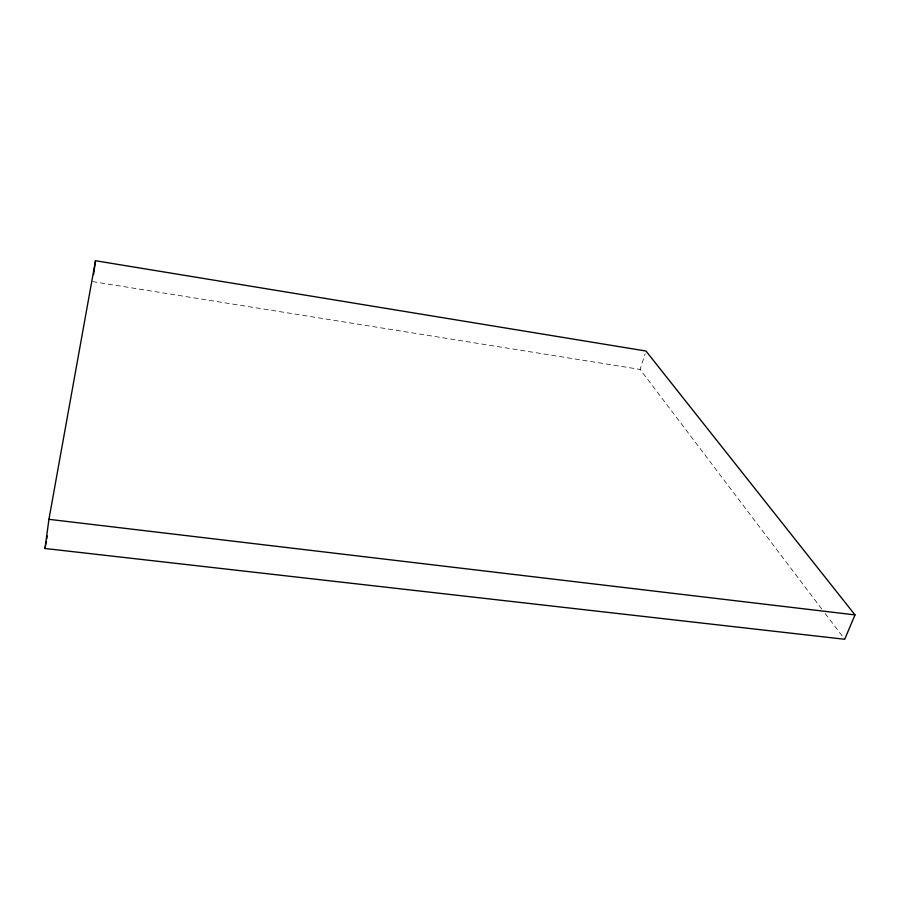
<?xml version="1.0" encoding="UTF-8"?>
<svg xmlns="http://www.w3.org/2000/svg" width="900" height="900" viewBox="0 0 900 900"><rect width="100%" height="100%" fill="white"/><g stroke="black" fill="none" stroke-linecap="round" stroke-linejoin="round"><path stroke-width="0.67" stroke-dasharray="4.5 3.38" d="M821.79 609.041L640.114 369.416L645.143 353.666M92.599 281.61L640.114 369.416M825.188 613.519L844.717 639.27"/><path stroke-width="1.35" d="M45 548.494L48.926 519.322L95.49 260.73L645.986 351.034L855 614.903L844.717 639.27L45 548.494L46.238 541.575M93.566 274.646L95.49 260.73M46.721 538.808L47.216 536.051M48.926 519.322L855 614.903"/></g></svg>
